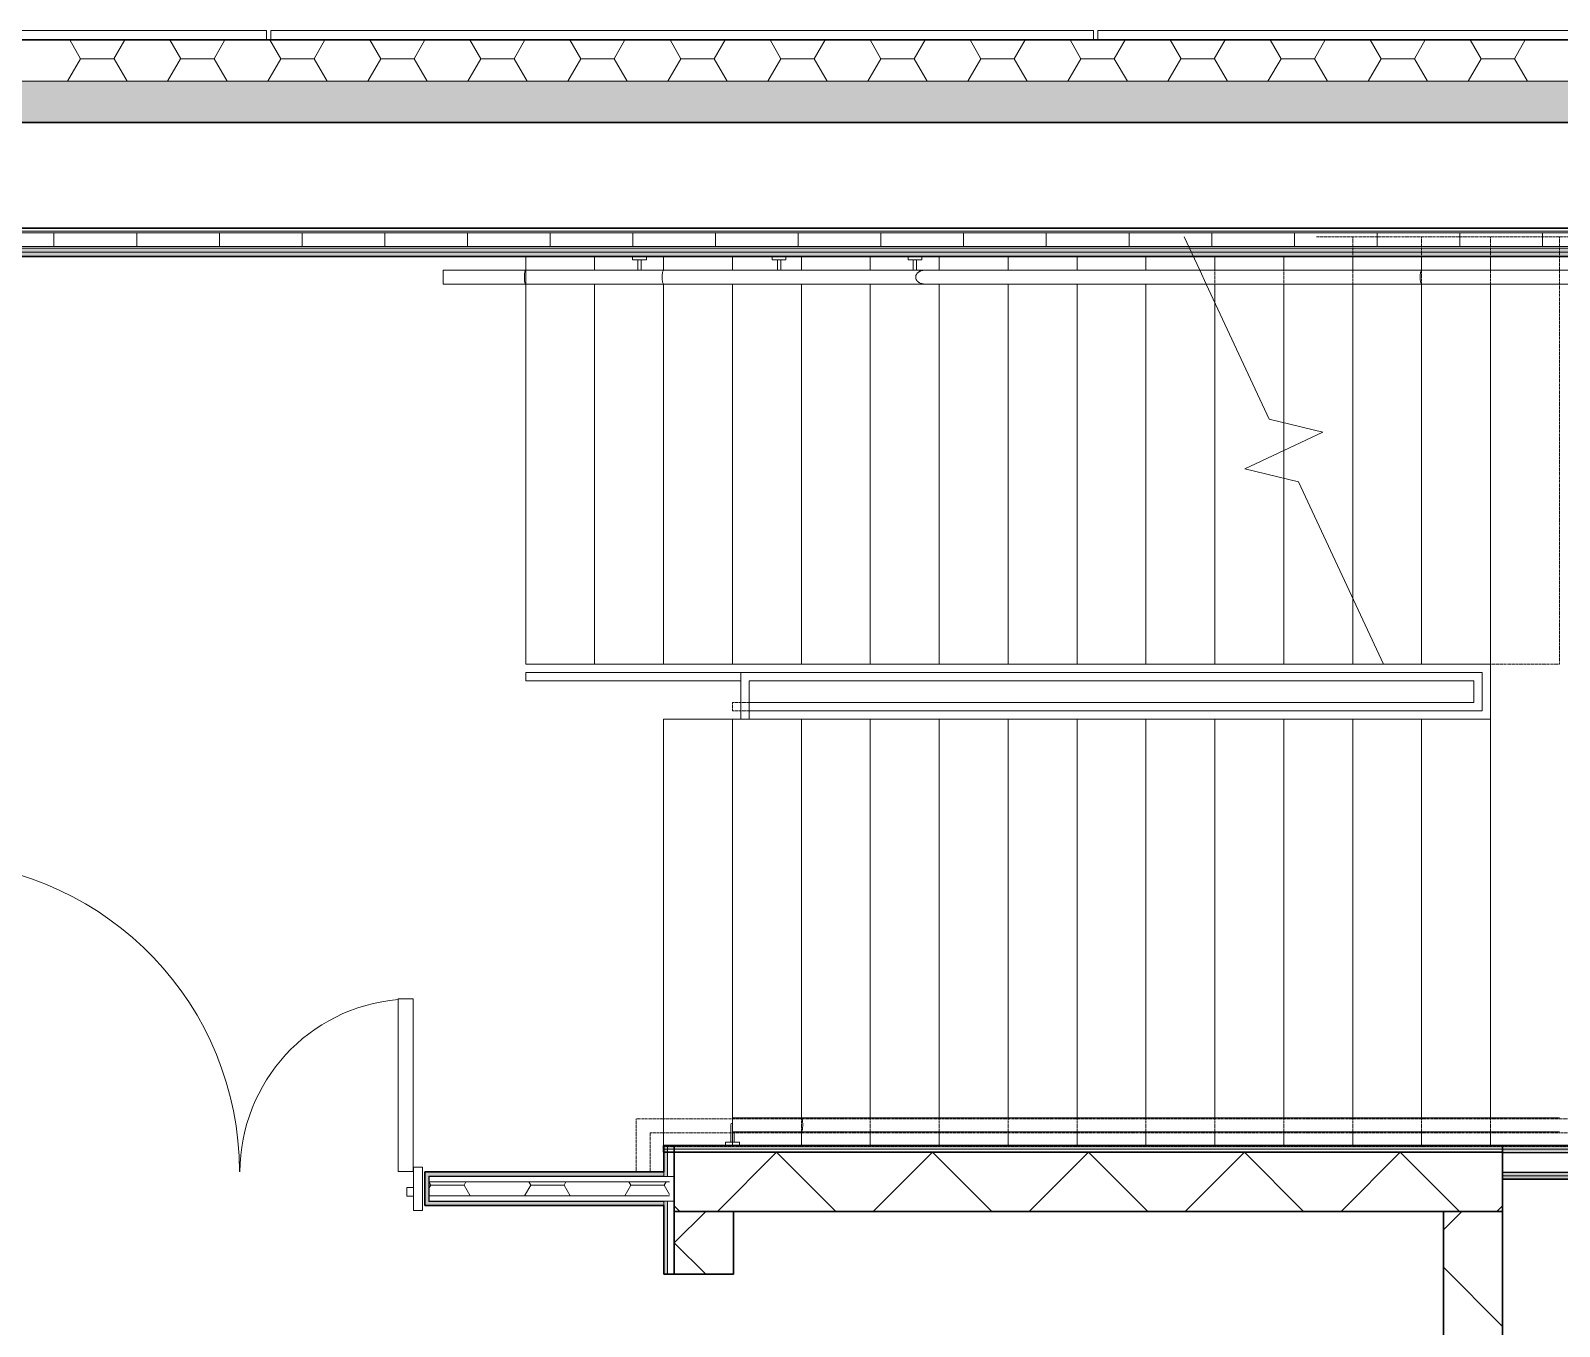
# Model space of a CAD drawing. Header units: millimetres. Extents: x 155920 to 295199, y -4084 to 97293.
# Drawn here: x 211687 to 217233, y 29981 to 34681 of the extents above; entities that cross this region are included whole.
import ezdxf

# ---------------------------------------------------------------- set-up
doc = ezdxf.new("R2010")
doc.units = ezdxf.units.MM
doc.header["$MEASUREMENT"] = 0
doc.linetypes.add('Overhead', pattern=[3.96875, 2.38125, -1.5875])
doc.linetypes.add('Overhead_2_', pattern=[4, 2.5, -1.5])
for name, color, linetype, lineweight in [('A-DOOR', 4, 'CONTINUOUS', 9), ('A-DOOR-FRAM', 4, 'CONTINUOUS', 18), ('A-FLOR-HRAL', 7, 'CONTINUOUS', 9), ('A-FLOR-HRAL-MBND', 7, 'Overhead_2_', 9), ('A-GLAZ-CURT', 7, 'CONTINUOUS', 9), ('A-WALL', 7, 'CONTINUOUS', 9), ('A-WALL-PATT', 7, 'CONTINUOUS', 25), ('I-WALL', 7, 'CONTINUOUS', 9), ('S-STRS', 7, 'CONTINUOUS', 9), ('S-STRS-MBND', 7, 'Overhead_2_', 9)]:
    doc.layers.add(name, color=color, linetype=linetype, lineweight=lineweight)

msp = doc.modelspace()

# ---------------------------------------------------------------- hatches: boundary and pattern name
at = {"layer": 'A-WALL-PATT', "lineweight": 9}
h = msp.add_hatch(color=256, dxfattribs=at)
h.paths.add_polyline_path([(230738.8, 34347.3), (230990.8, 34347.3), (230990.8, 34497.3), (229692.8, 34497.3), (229692.8, 34347.3), (230298.1, 34347.3)], flags=0)
h.paths.add_polyline_path([(220908.8, 34347.3), (220908.8, 34497.3), (202317.8, 34497.3), (202317.8, 34347.3), (220879.3, 34347.3)], flags=0)
h.paths.add_polyline_path([(199908.8, 34347.3), (199908.8, 34497.3), (197442.8, 34497.3), (197442.8, 34347.3), (199799.2, 34347.3)], flags=0)
h.paths.add_polyline_path([(194658.8, 34347.3), (194658.8, 34497.3), (192497.8, 34497.3), (192512, 34491.5), (192517.8, 34477.3), (192517.8, 34367.3), (192512, 34353.2), (192497.8, 34347.3), (194417.1, 34347.3)], flags=0)
h.paths.add_polyline_path([(192423.7, 34347.3), (192435, 34348.5), (192423.7, 34353.2), (192417.8, 34367.3), (192417.8, 34347.3)], flags=0)
h.paths.add_polyline_path([(190803, 34347.3), (190808.8, 34347.3), (190808.8, 34367.3), (190803, 34353.2), (190788.8, 34347.3), (190798.8, 34347.3)], flags=0)
h.paths.add_polyline_path([(190718.8, 34347.3), (190728.8, 34347.3), (190714.7, 34353.2), (190708.8, 34367.3), (190708.8, 34477.3), (190714.7, 34491.5), (190728.8, 34497.3), (187318, 34497.3), (187318, 34347.3), (190714.7, 34347.3)], flags=0)
h.paths.add_polyline_path([(183652.8, 34347.3), (185283.8, 34347.3), (185283.8, 34497.3), (159942.8, 34497.3), (159942.8, 34347.3), (183432.8, 34347.3)], flags=0)
h.paths.add_polyline_path([(157908.7, 34347.3), (157908.7, 34497.3), (156603.8, 34497.3), (156603.8, 34347.3), (157340, 34347.3)], flags=0)
h.paths.add_polyline_path([(192442.8, 34357.3), (192497.8, 34357.3), (192504.9, 34360.3), (192507.8, 34367.3), (192507.8, 34477.3), (192504.9, 34484.4), (192497.8, 34487.3), (192442.8, 34487.3), (192442.8, 34437.3), (192427.8, 34437.3), (192427.8, 34367.3), (192430.8, 34360.3), (192437.8, 34357.3)], flags=0)
h.paths.add_polyline_path([(190728.8, 34357.3), (190788.8, 34357.3), (190795.9, 34360.3), (190798.8, 34367.3), (190798.8, 34437.3), (190783.8, 34437.3), (190783.8, 34487.3), (190728.8, 34487.3), (190721.8, 34484.4), (190718.8, 34477.3), (190718.8, 34367.3), (190721.8, 34360.3)], flags=0)
at = {"layer": 'A-WALL-PATT', "lineweight": 5}
for points in [[(218467.2, 33877.2), (218467.2, 33892.2), (210693.8, 33892.2), (210693.8, 33877.2), (218337.8, 33877.2)], [(218467.2, 33862.2), (218467.2, 33877.2), (210693.8, 33877.2), (210693.8, 33862.2), (218337.8, 33862.2)], [(215497.2, 30624.2), (217027.2, 30624.2), (217027.2, 30636.7), (213983.2, 30636.7), (213983.2, 30624.2), (215347.7, 30624.2)], [(213997.2, 30525.1), (213997.2, 30636.7), (213984.7, 30636.7), (213984.7, 30525.1)], [(217141.7, 30624.2), (218927.2, 30624.2), (218927.2, 30636.7), (217027.2, 30636.7), (217027.2, 30624.2)], [(218914.7, 30611.7), (218914.7, 30624.2), (217027.2, 30624.2), (217027.2, 30611.7), (218902.2, 30611.7)], [(218830.2, 30527.2), (218830.2, 30539.7), (217027.2, 30539.7), (217027.2, 30527.2), (218817.7, 30527.2)], [(213997.2, 30170.1), (213997.2, 30435.1), (213984.7, 30434.1), (213984.7, 30170.1)]]:
    msp.add_hatch(color=256, dxfattribs=at).paths.add_polyline_path(points, flags=0)
at = {"layer": 'A-WALL-PATT', "lineweight": 9}
h = msp.add_hatch(color=256, dxfattribs=at)
h.paths.add_polyline_path([(213131.6, 30480.1), (213131.6, 30526.1), (213984.7, 30526.1), (213984.7, 30541.1), (213116.6, 30541.1), (213116.6, 30480.1)], flags=0)
h.paths.add_polyline_path([(211276.6, 30480.1), (211276.6, 30541.1), (211231.6, 30541.1), (211231.6, 30526.1), (211261.6, 30526.1), (211261.6, 30480.1)], flags=0)
msp.add_hatch(color=256, dxfattribs=at).paths.add_polyline_path([(218817.7, 30514.7), (218817.7, 30527.2), (217027.2, 30527.2), (217027.2, 30514.7), (218805.2, 30514.7)], flags=0)
at = {"layer": 'A-WALL-PATT', "lineweight": 5}
h = msp.add_hatch(color=256, dxfattribs=at)
h.paths.add_polyline_path([(213984.7, 30419.1), (213984.7, 30434.1), (213131.6, 30435.1), (213131.6, 30480.1), (213116.6, 30480.1), (213116.6, 30419.1), (213553.6, 30419.1)], flags=0)
h.paths.add_polyline_path([(211231.6, 30419.1), (211276.6, 30419.1), (211276.6, 30480.1), (211261.6, 30480.1), (211261.6, 30434.1), (211231.6, 30434.1), (211231.6, 30431.6)], flags=0)

# ---------------------------------------------------------------- linework, layer by layer
at = {"layer": 'A-DOOR'}
for p, q in [((213020.6, 31169.1), (213020.6, 30543.1)), ((213074.6, 31169.1), (213020.6, 31169.1)), ((213074.6, 30543.1), (213074.6, 31169.1)), ((213074.6, 30543.1), (213020.6, 30543.1))]:
    msp.add_line(p, q, dxfattribs=at)
for centre, radius, start, end in [((211318.6, 30541.1), 1126, 0.1018, 87.2512), ((213074.6, 30541.1), 628, 94.9328, 180)]:
    msp.add_arc(centre, radius, start, end, dxfattribs=at)
at = {"layer": 'A-DOOR-FRAM', "lineweight": 20}
for p, q in [((213108.6, 30559.1), (213076.6, 30559.1)), ((213076.6, 30559.1), (213076.6, 30401.1)), ((213108.6, 30401.1), (213108.6, 30559.1)), ((213051.6, 30485.1), (213051.6, 30453.1)), ((213076.6, 30485.1), (213051.6, 30485.1)), ((213051.6, 30453.1), (213076.6, 30453.1)), ((213076.6, 30453.1), (213076.6, 30485.1)), ((213076.6, 30401.1), (213108.6, 30401.1))]:
    msp.add_line(p, q, dxfattribs=at)
at = {"layer": 'A-FLOR-HRAL'}
for p, q in [((213871.1, 33849.8), (213871.1, 33861.8)), ((213871.1, 33861.8), (213921.1, 33861.8)), ((213921.1, 33849.8), (213871.1, 33849.8)), ((213890.1, 33849.8), (213890.1, 33811.8)), ((213902.1, 33849.8), (213902.1, 33811.8)), ((213921.1, 33861.8), (213921.1, 33849.8)), ((214377.3, 33849.8), (214377.3, 33861.8)), ((214377.3, 33861.8), (214427.3, 33861.8)), ((214427.3, 33849.8), (214377.3, 33849.8)), ((214396.3, 33849.8), (214396.3, 33811.8)), ((214408.3, 33849.8), (214408.3, 33811.8)), ((214427.3, 33861.8), (214427.3, 33849.8)), ((214870, 33849.8), (214870, 33861.8)), ((214870, 33861.8), (214920, 33861.8)), ((214920, 33849.8), (214870, 33849.8)), ((214889, 33849.8), (214889, 33811.8)), ((214901, 33849.8), (214901, 33811.8)), ((214920, 33861.8), (214920, 33849.8)), ((213483.2, 33811.8), (213183.2, 33811.8)), ((213183.2, 33811.8), (213483.2, 33811.8)), ((213183.2, 33811.3), (213183.2, 33811.8)), ((213183.2, 33809.9), (213183.2, 33811.3)), ((213183.2, 33807.6), (213183.2, 33809.9)), ((213183.2, 33804.5), (213183.2, 33807.6)), ((213183.2, 33800.7), (213183.2, 33804.5)), ((213183.2, 33796.4), (213183.2, 33800.7)), ((213183.2, 33791.7), (213183.2, 33796.4)), ((213183.2, 33786.8), (213183.2, 33791.7)), ((213183.2, 33781.9), (213183.2, 33786.8)), ((213183.2, 33777.3), (213183.2, 33781.9)), ((213733.2, 33811.8), (213483.2, 33811.8)), ((213483.2, 33811.8), (213983.2, 33811.8)), ((213483.2, 33811.3), (213483.2, 33811.8)), ((213483.2, 33809.9), (213483.2, 33811.3)), ((213483.2, 33807.6), (213483.2, 33809.9)), ((213483.2, 33804.5), (213483.2, 33807.6)), ((213483.2, 33800.7), (213483.2, 33804.5)), ((213483.2, 33796.4), (213483.2, 33800.7)), ((213483.2, 33791.7), (213483.2, 33796.4)), ((213483.2, 33786.8), (213483.2, 33791.7)), ((213483.2, 33781.9), (213483.2, 33786.8)), ((213483.2, 33777.3), (213483.2, 33781.9)), ((213983.2, 33811.8), (213733.2, 33811.8)), ((214930.6, 33811.8), (213983.2, 33811.8)), ((213983.2, 33811.8), (215928.5, 33811.8)), ((216733.2, 33811.8), (215928.5, 33811.8)), ((215928.5, 33811.8), (216733.2, 33811.8)), ((215951.8, 33761.8), (215928.5, 33811.8)), ((217233.2, 33811.8), (216733.2, 33811.8)), ((216733.2, 33811.8), (218437.8, 33811.8)), ((213183.2, 33772.9), (213183.2, 33777.3)), ((213183.2, 33769.1), (213183.2, 33772.9)), ((213183.2, 33766), (213183.2, 33769.1)), ((213183.2, 33763.7), (213183.2, 33766)), ((213183.2, 33762.3), (213183.2, 33763.7)), ((213183.2, 33761.8), (213183.2, 33762.3)), ((213183.2, 33761.8), (213483.2, 33761.8)), ((213183.2, 33761.8), (213483.2, 33761.8)), ((213483.2, 33772.9), (213483.2, 33777.3)), ((213483.2, 33769.1), (213483.2, 33772.9)), ((213483.2, 33766), (213483.2, 33769.1)), ((213483.2, 33763.7), (213483.2, 33766)), ((213483.2, 33762.3), (213483.2, 33763.7)), ((213483.2, 33761.8), (213483.2, 33762.3)), ((213483.2, 33761.8), (213733.2, 33761.8)), ((213483.2, 33761.8), (213983.2, 33761.8)), ((213733.2, 33761.8), (213983.2, 33761.8)), ((213983.2, 33761.8), (214930.6, 33761.8)), ((213983.2, 33761.8), (215951.8, 33761.8)), ((215951.8, 33761.8), (216733.2, 33761.8)), ((215951.8, 33761.8), (216733.2, 33761.8)), ((216733.2, 33761.8), (217233.2, 33761.8)), ((216733.2, 33761.8), (218387.8, 33761.8)), ((213483.2, 32352.6), (214263.8, 32352.6)), ((213483.2, 32322.6), (213483.2, 32352.6)), ((214263.8, 32352.6), (214549, 32352.6)), ((214263.8, 32183.2), (214263.8, 32352.6)), ((214549, 32352.6), (216952.6, 32352.6)), ((214549, 32352.6), (216594.6, 32352.6)), ((216952.6, 32352.6), (216952.6, 32213.8)), ((213483.2, 32322.6), (214263.8, 32322.6)), ((214293.8, 32322.6), (214549, 32322.6)), ((214293.8, 32183.2), (214293.8, 32322.6)), ((214549, 32322.6), (216922.6, 32322.6)), ((214549, 32322.6), (216594.6, 32322.6)), ((216922.6, 32322.6), (216922.6, 32243.8)), ((216908.2, 32243.8), (214293.8, 32243.8)), ((216922.6, 32243.8), (216908.2, 32243.8)), ((214293.8, 32183.2), (214263.8, 32183.2)), ((216908.2, 32213.8), (214293.8, 32213.8)), ((216952.6, 32213.8), (216908.2, 32213.8)), ((214483.2, 30737.1), (214233.2, 30737.1)), ((214483.2, 30737.1), (214233.2, 30737.1)), ((214233.2, 30736.7), (214233.2, 30737.1)), ((214233.2, 30735.2), (214233.2, 30736.7)), ((214233.2, 30732.9), (214233.2, 30735.2)), ((214233.2, 30729.8), (214233.2, 30732.9)), ((214233.2, 30726), (214233.2, 30729.8)), ((217233.2, 30737.1), (214483.2, 30737.1)), ((217233.2, 30737.1), (214483.2, 30737.1)), ((214227.2, 30649.1), (214227.2, 30712.1)), ((214233.2, 30721.7), (214233.2, 30726)), ((214233.2, 30717), (214233.2, 30721.7)), ((214233.2, 30712.1), (214233.2, 30717)), ((214233.2, 30707.3), (214233.2, 30712.1)), ((214233.2, 30702.6), (214233.2, 30707.3)), ((214233.2, 30698.2), (214233.2, 30702.6)), ((214233.2, 30694.5), (214233.2, 30698.2)), ((214233.2, 30691.3), (214233.2, 30694.5)), ((214233.2, 30689), (214233.2, 30691.3)), ((214233.2, 30687.6), (214233.2, 30689)), ((214233.2, 30687.1), (214233.2, 30687.6)), ((214233.2, 30687.1), (214483.2, 30687.1)), ((214483.2, 30687.1), (214233.2, 30687.1)), ((214239.2, 30649.1), (214239.2, 30687.1)), ((214483.2, 30687.1), (217233.2, 30687.1)), ((217233.2, 30687.1), (214483.2, 30687.1)), ((214208.2, 30637.1), (214208.2, 30649.1)), ((214208.2, 30649.1), (214258.2, 30649.1)), ((214258.2, 30637.1), (214208.2, 30637.1)), ((214258.2, 30649.1), (214258.2, 30637.1))]:
    msp.add_line(p, q, dxfattribs=at)
at = {"layer": 'A-FLOR-HRAL', "linetype": 'Overhead'}
for p, q in [((215928.5, 33811.8), (216983.2, 33811.8)), ((216983.2, 33811.8), (218437.8, 33811.8)), ((215951.8, 33761.8), (216983.2, 33761.8)), ((216983.2, 33761.8), (218387.8, 33761.8)), ((213884.3, 30733.6), (213884.3, 30541.1)), ((213984.7, 30733.6), (213884.3, 30733.6)), ((217233.2, 30733.6), (213984.7, 30733.6)), ((218387.8, 30733.6), (217233.2, 30733.6)), ((213934.3, 30683.6), (213934.3, 30541.1)), ((213984.7, 30683.6), (213934.3, 30683.6)), ((217233.2, 30683.6), (213984.7, 30683.6)), ((218437.8, 30683.6), (217233.2, 30683.6)), ((213934.3, 30541.1), (213884.3, 30541.1))]:
    msp.add_line(p, q, dxfattribs=at)
at = {"layer": 'A-FLOR-HRAL'}
msp.add_arc((214233.2, 30712.1), 6, 90, 180, dxfattribs=at)
for points in [[(213478.3, 33786.8), (213478.3, 33790.1), (213478.5, 33796.6), (213479.6, 33805), (213481.3, 33810.5), (213482.6, 33811.8), (213483.2, 33811.8)], [(213978.2, 33786.8), (213978.2, 33790.1), (213978.4, 33796.6), (213979.5, 33805), (213981.2, 33810.5), (213982.6, 33811.8), (213983.2, 33811.8)], [(216728.3, 33786.8), (216728.3, 33790.1), (216728.5, 33796.6), (216729.6, 33805), (216731.3, 33810.5), (216732.6, 33811.8), (216733.2, 33811.8)], [(214488.2, 30712.1), (214488.2, 30708.9), (214487.9, 30702.3), (214486.8, 30694), (214485.2, 30688.4), (214483.9, 30687.1), (214483.2, 30687.1)]]:
    msp.add_open_spline(points, degree=3, dxfattribs=at)
for points, knots in [([(213483.2, 33761.8), (213482.9, 33761.8), (213482.3, 33762.1), (213481, 33764.1), (213479.6, 33768.7), (213478.5, 33777), (213478.3, 33783.6), (213478.3, 33786.8)], [0, 0, 0, 0, 0.125, 0.25, 0.5, 0.75, 1, 1, 1, 1]), ([(213983.2, 33761.8), (213982.9, 33761.8), (213982.2, 33762.1), (213981, 33764.1), (213979.6, 33768.7), (213978.4, 33777), (213978.2, 33783.6), (213978.2, 33786.8)], [0, 0, 0, 0, 0.125, 0.25, 0.5, 0.75, 1, 1, 1, 1]), ([(214930.6, 33811.8), (214928.4, 33811.8), (214924.1, 33811.5), (214918.8, 33810.3), (214914.8, 33808.8), (214911.8, 33807.4), (214909.5, 33806), (214907.7, 33804.7), (214906.3, 33803.6), (214904.6, 33802.1), (214903.2, 33800.6), (214902.2, 33799.3), (214901.3, 33798), (214900.2, 33796.2), (214899.2, 33794), (214898.2, 33790.9), (214897.9, 33788.5), (214897.9, 33786.8)], [0, 0, 0, 0, 0.142857, 0.285714, 0.357143, 0.428571, 0.5, 0.535714, 0.571429, 0.625, 0.678571, 0.705357, 0.732143, 0.785714, 0.839286, 0.892857, 1, 1, 1, 1]), ([(214897.9, 33786.8), (214897.9, 33785.7), (214898.1, 33784.1), (214898.5, 33781.9), (214899.1, 33779.9), (214900, 33777.9), (214901.1, 33776), (214902, 33774.6), (214903, 33773.4), (214904.1, 33772.2), (214905.3, 33771), (214906.5, 33769.9), (214907.7, 33768.9), (214909.1, 33768), (214910.5, 33767.1), (214912.8, 33765.8), (214915.5, 33764.6), (214918.6, 33763.5), (214923.3, 33762.3), (214927.3, 33761.8), (214930.6, 33761.8)], [0, 0, 0, 0, 0.071429, 0.107143, 0.142857, 0.214286, 0.25, 0.285714, 0.321429, 0.357143, 0.392857, 0.428571, 0.464286, 0.5, 0.535714, 0.571429, 0.678571, 0.732143, 0.785714, 1, 1, 1, 1]), ([(216733.2, 33761.8), (216732.9, 33761.8), (216732.3, 33762.1), (216731, 33764.1), (216729.6, 33768.7), (216728.5, 33777), (216728.3, 33783.6), (216728.3, 33786.8)], [0, 0, 0, 0, 0.125, 0.25, 0.5, 0.75, 1, 1, 1, 1]), ([(214483.2, 30737.1), (214483.6, 30737.1), (214484.2, 30736.8), (214485.5, 30734.9), (214486.8, 30730.3), (214487.9, 30721.9), (214488.2, 30715.4), (214488.2, 30712.1)], [0, 0, 0, 0, 0.125, 0.25, 0.5, 0.75, 1, 1, 1, 1])]:
    msp.add_open_spline(points, degree=3, knots=knots, dxfattribs=at)
at = {"layer": 'A-FLOR-HRAL-MBND', "linetype": 'Overhead'}
for p, q in [((216594.6, 32352.6), (216952.6, 32352.6)), ((216952.6, 32352.6), (216952.6, 32213.8)), ((216594.6, 32322.6), (216922.6, 32322.6)), ((216922.6, 32322.6), (216922.6, 32243.8)), ((214233.2, 32213.8), (214233.2, 32243.8)), ((216917.4, 32243.8), (214233.2, 32243.8)), ((216922.6, 32243.8), (216917.4, 32243.8)), ((216917.4, 32213.8), (214233.2, 32213.8)), ((216952.6, 32213.8), (216917.4, 32213.8))]:
    msp.add_line(p, q, dxfattribs=at)
at = {"layer": 'A-GLAZ-CURT', "lineweight": 20}
for p, q in [((212542.8, 34681.3), (209558.8, 34681.3)), ((212542.8, 34647.3), (212542.8, 34681.3)), ((215542.8, 34681.3), (212558.8, 34681.3)), ((212558.8, 34681.3), (212558.8, 34647.3)), ((215542.8, 34647.3), (215542.8, 34681.3)), ((218542.8, 34681.3), (215558.8, 34681.3)), ((215558.8, 34681.3), (215558.8, 34647.3)), ((209558.8, 34647.3), (212542.8, 34647.3)), ((212558.8, 34647.3), (215542.8, 34647.3)), ((215558.8, 34647.3), (218542.8, 34647.3))]:
    msp.add_line(p, q, dxfattribs=at)
at = {"layer": 'A-WALL', "lineweight": 30}
for p, q in [((220908.8, 34647.3), (202317.8, 34647.3)), ((204125.4, 34347.3), (218467.2, 34347.3)), ((213984.7, 30541.1), (213116.6, 30541.1)), ((213116.6, 30541.1), (213116.6, 30419.1)), ((214021.1, 30526.1), (214021.1, 30541.1)), ((214021.1, 30525.1), (214021.1, 30526.1)), ((214021.1, 30435.1), (214021.1, 30525.1)), ((213116.6, 30419.1), (213984.7, 30419.1)), ((214021.1, 30434.1), (214021.1, 30435.1)), ((214021.1, 30419.1), (214021.1, 30434.1))]:
    msp.add_line(p, q, dxfattribs=at)
at = {"layer": 'A-WALL'}
for p, q in [((202317.8, 34497.3), (220908.8, 34497.3)), ((210693.8, 33954.2), (218467.2, 33954.2)), ((210693.8, 33948.2), (218467.2, 33948.2)), ((210693.8, 33898.2), (218467.2, 33898.2)), ((210693.8, 33892.2), (218467.2, 33892.2)), ((210693.8, 33877.2), (218467.2, 33877.2)), ((217027.2, 30624.2), (213983.2, 30624.2)), ((213997.2, 30636.7), (213997.2, 30541.1)), ((218914.7, 30624.2), (217027.2, 30624.2)), ((218902.2, 30611.7), (217027.2, 30611.7)), ((218901.2, 30610.7), (217027.2, 30610.7)), ((213131.6, 30526.1), (213131.6, 30525.1)), ((213984.7, 30526.1), (213131.6, 30526.1)), ((213131.6, 30525.1), (213131.6, 30480.1)), ((213132.6, 30525.1), (213132.6, 30505.1)), ((213984.7, 30525.1), (213132.6, 30525.1)), ((213132.6, 30505.1), (213132.6, 30480.1)), ((214005.1, 30505.1), (213132.6, 30505.1)), ((213984.7, 30541.1), (213984.7, 30526.1)), ((213984.7, 30526.1), (213984.7, 30525.1)), ((213997.2, 30525.1), (213984.7, 30525.1)), ((213997.2, 30525.1), (213984.7, 30525.1)), ((213997.2, 30541.1), (213997.2, 30525.1)), ((214005.1, 30525.1), (213997.2, 30525.1)), ((214005.1, 30525.1), (213997.2, 30525.1)), ((214006.1, 30525.1), (214005.1, 30525.1)), ((218831.2, 30540.7), (217027.2, 30540.7)), ((218830.2, 30539.7), (217027.2, 30539.7)), ((218817.7, 30527.2), (217027.2, 30527.2)), ((213131.6, 30480.1), (213131.6, 30435.1)), ((213132.6, 30480.1), (213132.6, 30455.1)), ((214005.1, 30455.1), (213132.6, 30455.1)), ((213132.6, 30455.1), (213132.6, 30435.1)), ((213131.6, 30435.1), (213131.6, 30434.1)), ((213131.6, 30434.1), (213984.7, 30434.1)), ((213132.6, 30435.1), (213984.7, 30435.1)), ((213984.7, 30435.1), (213997.2, 30435.1)), ((213984.7, 30435.1), (213997.2, 30435.1)), ((213984.7, 30435.1), (213984.7, 30434.1)), ((213984.7, 30434.1), (213984.7, 30419.1)), ((213997.2, 30435.1), (214005.1, 30435.1)), ((213997.2, 30435.1), (214005.1, 30435.1)), ((213997.2, 30435.1), (213997.2, 30419.1)), ((213997.2, 30419.1), (213997.2, 30170.1))]:
    msp.add_line(p, q, dxfattribs=at)
at = {"layer": 'A-WALL-PATT', "linetype": 'Continuous', "lineweight": 9}
for p, q in [((211868.5, 34579.2), (211829.2, 34647.3)), ((211989.4, 34579.1), (212028.7, 34647.3)), ((212231.4, 34579.2), (212192.1, 34647.3)), ((212352.3, 34579.1), (212391.6, 34647.3)), ((212594.3, 34579.2), (212555, 34647.3)), ((212715.2, 34579.1), (212754.5, 34647.3)), ((212957.2, 34579.2), (212917.9, 34647.3)), ((213078.1, 34579.1), (213117.5, 34647.3)), ((213320.1, 34579.2), (213280.8, 34647.3)), ((213441, 34579.1), (213480.4, 34647.3)), ((213683, 34579.2), (213643.7, 34647.3)), ((213803.9, 34579.1), (213843.3, 34647.3)), ((214045.9, 34579.2), (214006.6, 34647.3)), ((214166.8, 34579.1), (214206.2, 34647.3)), ((214408.8, 34579.2), (214369.5, 34647.3)), ((214529.7, 34579.1), (214569.1, 34647.3)), ((214771.7, 34579.2), (214732.4, 34647.3)), ((214892.6, 34579.1), (214932, 34647.3)), ((215134.6, 34579.2), (215095.3, 34647.3)), ((215255.5, 34579.1), (215294.9, 34647.3)), ((215497.5, 34579.2), (215458.2, 34647.3)), ((215618.4, 34579.1), (215657.8, 34647.3)), ((215860.4, 34579.2), (215821.1, 34647.3)), ((215981.3, 34579.1), (216020.7, 34647.3)), ((216223.3, 34579.2), (216184, 34647.3)), ((216344.2, 34579.1), (216383.6, 34647.3)), ((216586.2, 34579.2), (216546.9, 34647.3)), ((216707.1, 34579.1), (216746.5, 34647.3)), ((216949.1, 34579.2), (216909.8, 34647.3)), ((217070, 34579.1), (217109.4, 34647.3)), ((211821.2, 34497.3), (211868.4, 34579.1)), ((211868.3, 34579.3), (211989.3, 34579.3)), ((211868.4, 34579.1), (211868.4, 34579.1)), ((211868.4, 34579.1), (211868.4, 34579.1)), ((212036.8, 34497.3), (211989.5, 34579.2)), ((212184.1, 34497.3), (212231.3, 34579.1)), ((212231.2, 34579.3), (212352.2, 34579.3)), ((212231.3, 34579.1), (212231.3, 34579.1)), ((212231.3, 34579.1), (212231.3, 34579.1)), ((212399.7, 34497.3), (212352.4, 34579.2)), ((212547, 34497.3), (212594.2, 34579.1)), ((212594.1, 34579.3), (212715.1, 34579.3)), ((212594.2, 34579.1), (212594.2, 34579.1)), ((212594.2, 34579.1), (212594.2, 34579.1)), ((212762.6, 34497.3), (212715.3, 34579.2)), ((212909.9, 34497.3), (212957.1, 34579.1)), ((212957.1, 34579.3), (213078, 34579.3)), ((212957.1, 34579.1), (212957.1, 34579.1)), ((212957.1, 34579.1), (212957.1, 34579.1)), ((213125.5, 34497.3), (213078.2, 34579.2)), ((213272.8, 34497.3), (213320, 34579.1)), ((213320, 34579.3), (213440.9, 34579.3)), ((213320, 34579.1), (213320, 34579.1)), ((213320, 34579.1), (213320, 34579.1)), ((213488.4, 34497.3), (213441.1, 34579.2)), ((213635.7, 34497.3), (213682.9, 34579.1)), ((213682.9, 34579.3), (213803.8, 34579.3)), ((213682.9, 34579.1), (213682.9, 34579.1)), ((213682.9, 34579.1), (213682.9, 34579.1)), ((213851.3, 34497.3), (213804, 34579.2)), ((213998.6, 34497.3), (214045.8, 34579.1)), ((214045.8, 34579.3), (214166.7, 34579.3)), ((214045.8, 34579.1), (214045.8, 34579.1)), ((214045.8, 34579.1), (214045.8, 34579.1)), ((214214.2, 34497.3), (214166.9, 34579.2)), ((214361.5, 34497.3), (214408.7, 34579.1)), ((214408.7, 34579.3), (214529.6, 34579.3)), ((214408.7, 34579.1), (214408.7, 34579.1)), ((214408.7, 34579.1), (214408.7, 34579.1)), ((214577.1, 34497.3), (214529.8, 34579.2)), ((214724.4, 34497.3), (214771.6, 34579.1)), ((214771.6, 34579.3), (214892.5, 34579.3)), ((214771.6, 34579.1), (214771.6, 34579.1)), ((214771.6, 34579.1), (214771.6, 34579.1)), ((214940, 34497.3), (214892.7, 34579.2)), ((215087.3, 34497.3), (215134.5, 34579.1)), ((215134.5, 34579.3), (215255.4, 34579.3)), ((215134.5, 34579.1), (215134.5, 34579.1)), ((215134.5, 34579.1), (215134.5, 34579.1)), ((215302.9, 34497.3), (215255.6, 34579.2)), ((215450.2, 34497.3), (215497.4, 34579.1)), ((215497.4, 34579.3), (215618.3, 34579.3)), ((215497.4, 34579.1), (215497.4, 34579.1)), ((215497.4, 34579.1), (215497.4, 34579.1)), ((215665.8, 34497.3), (215618.5, 34579.2)), ((215813.1, 34497.3), (215860.3, 34579.1)), ((215860.3, 34579.3), (215981.2, 34579.3)), ((215860.3, 34579.1), (215860.3, 34579.1)), ((215860.3, 34579.1), (215860.3, 34579.1)), ((216028.7, 34497.3), (215981.4, 34579.2)), ((216176, 34497.3), (216223.2, 34579.1)), ((216223.2, 34579.3), (216344.1, 34579.3)), ((216223.2, 34579.1), (216223.2, 34579.1)), ((216223.2, 34579.1), (216223.2, 34579.1)), ((216391.6, 34497.3), (216344.3, 34579.2)), ((216538.9, 34497.3), (216586.1, 34579.1)), ((216586.1, 34579.3), (216707, 34579.3)), ((216586.1, 34579.1), (216586.1, 34579.1)), ((216586.1, 34579.1), (216586.1, 34579.1)), ((216754.5, 34497.3), (216707.2, 34579.2)), ((216901.8, 34497.3), (216949, 34579.1)), ((216949, 34579.3), (217069.9, 34579.3)), ((216949, 34579.1), (216949, 34579.1)), ((216949, 34579.1), (216949, 34579.1)), ((217117.4, 34497.3), (217070.1, 34579.2)), ((211771.8, 33898.2), (211771.8, 33948.2)), ((212071.8, 33898.2), (212071.8, 33948.2)), ((212371.8, 33898.2), (212371.8, 33948.2)), ((212671.8, 33898.2), (212671.8, 33948.2)), ((212971.8, 33898.2), (212971.8, 33948.2)), ((213271.8, 33898.2), (213271.8, 33948.2)), ((213571.8, 33898.2), (213571.8, 33948.2)), ((213871.8, 33898.2), (213871.8, 33948.2)), ((214171.8, 33898.2), (214171.8, 33948.2)), ((214471.8, 33898.2), (214471.8, 33948.2)), ((214771.8, 33898.2), (214771.8, 33948.2)), ((215071.8, 33898.2), (215071.8, 33948.2)), ((215371.8, 33898.2), (215371.8, 33948.2)), ((215671.8, 33898.2), (215671.8, 33948.2)), ((215971.8, 33898.2), (215971.8, 33948.2)), ((216271.8, 33898.2), (216271.8, 33948.2)), ((216571.8, 33898.2), (216571.8, 33948.2)), ((216871.8, 33898.2), (216871.8, 33948.2)), ((217171.8, 33898.2), (217171.8, 33948.2)), ((214393.3, 30613.2), (214178.3, 30398.2)), ((214393.3, 30613.2), (214608.3, 30398.2)), ((214959, 30613.2), (214744, 30398.2)), ((214959, 30613.2), (215174, 30398.2)), ((215524.7, 30613.2), (215309.7, 30398.2)), ((215524.7, 30613.2), (215739.7, 30398.2)), ((216090.3, 30613.2), (215875.3, 30398.2)), ((216090.3, 30613.2), (216305.3, 30398.2)), ((216656, 30613.2), (216441, 30398.2)), ((216656, 30613.2), (216871, 30398.2)), ((213259.5, 30493.5), (213266.3, 30505.1)), ((213501.5, 30493.6), (213494.9, 30505.1)), ((213622.4, 30493.5), (213629.2, 30505.1)), ((213864.4, 30493.6), (213857.8, 30505.1)), ((213985.3, 30493.5), (213992.1, 30505.1)), ((213138.6, 30493.6), (213132.6, 30504.1)), ((213132.6, 30483.1), (213138.6, 30493.5)), ((213138.5, 30493.6), (213259.5, 30493.6)), ((213138.6, 30493.5), (213138.6, 30493.5)), ((213138.6, 30493.5), (213138.6, 30493.5)), ((213281.8, 30455.1), (213259.6, 30493.6)), ((213479.3, 30455.1), (213501.5, 30493.5)), ((213501.4, 30493.6), (213622.4, 30493.6)), ((213501.5, 30493.5), (213501.5, 30493.5)), ((213501.5, 30493.5), (213501.5, 30493.5)), ((213644.7, 30455.1), (213622.5, 30493.6)), ((213842.2, 30455.1), (213864.4, 30493.5)), ((213864.3, 30493.6), (213985.3, 30493.6)), ((213864.4, 30493.5), (213864.4, 30493.5)), ((213864.4, 30493.5), (213864.4, 30493.5)), ((214005.1, 30459.5), (213985.4, 30493.6)), ((214022.2, 30418.7), (214042.6, 30398.2)), ((214022.2, 30284.2), (214136.2, 30398.2)), ((216878.9, 30398.2), (216812.2, 30331.5)), ((217027.2, 30418.7), (217006.7, 30398.2)), ((214022.2, 30284.2), (214136.2, 30170.1)), ((217027.2, 29980.8), (216812.2, 30195.8))]:
    msp.add_line(p, q, dxfattribs=at)
at = {"layer": 'I-WALL', "lineweight": 30}
for p, q in [((218467.2, 33964.2), (210693.8, 33964.2)), ((210693.8, 33862.2), (218467.2, 33862.2)), ((217027.2, 30636.7), (213983.2, 30636.7)), ((213983.2, 30636.7), (213983.2, 30613.2)), ((214022.2, 30636.7), (213984.7, 30636.7)), ((213984.7, 30636.7), (213984.7, 30541.1)), ((214022.2, 30541.1), (214022.2, 30636.7)), ((218927.2, 30636.7), (217027.2, 30636.7)), ((217027.2, 30636.7), (217027.2, 30514.7)), ((217027.2, 30613.2), (217027.2, 30636.7)), ((213983.2, 30613.2), (217027.2, 30613.2)), ((217027.2, 30613.2), (214022.2, 30613.2)), ((214022.2, 30613.2), (214022.2, 30398.2)), ((217027.2, 30398.2), (217027.2, 30613.2)), ((214021.1, 30541.1), (214022.2, 30541.1)), ((217027.2, 30514.7), (218805.2, 30514.7)), ((213984.7, 30419.1), (213984.7, 30170.1)), ((214022.2, 30419.1), (214021.1, 30419.1)), ((214022.2, 30170.1), (214022.2, 30419.1)), ((214237.2, 30398.2), (214022.2, 30398.2)), ((214022.2, 30398.2), (214022.2, 30170.1)), ((214022.2, 30398.2), (217027.2, 30398.2)), ((214237.2, 30170.1), (214237.2, 30398.2)), ((216812.2, 30398.2), (216812.2, 28647.1)), ((217027.2, 30398.2), (216812.2, 30398.2)), ((217027.2, 28509.3), (217027.2, 30398.2)), ((213984.7, 30170.1), (214022.2, 30170.1)), ((214022.2, 30170.1), (214237.2, 30170.1))]:
    msp.add_line(p, q, dxfattribs=at)
at = {"layer": 'I-WALL'}
for p, q in [((214021.1, 30525.1), (214006.1, 30525.1)), ((214005.1, 30435.1), (214021.1, 30435.1))]:
    msp.add_line(p, q, dxfattribs=at)
at = {"layer": 'S-STRS'}
for p, q in [((213483.2, 33862.2), (213483.2, 33811.8)), ((213733.2, 33862.2), (213733.2, 33811.8)), ((213983.2, 33862.2), (213983.2, 33811.8)), ((214233.2, 33862.2), (214233.2, 33811.8)), ((214483.2, 33862.2), (214483.2, 33811.8)), ((214733.2, 33862.2), (214733.2, 33811.8)), ((214983.2, 33862.2), (214983.2, 33811.8)), ((215233.2, 33862.2), (215233.2, 33811.8)), ((215483.2, 33862.2), (215483.2, 33811.8)), ((215733.2, 33862.2), (215733.2, 33811.8)), ((215983.2, 33862.2), (215983.2, 33811.8)), ((216233.2, 33862.2), (216233.2, 33811.8)), ((216483.2, 33862.2), (216483.2, 33811.8)), ((216733.2, 33862.2), (216733.2, 33811.8)), ((216983.2, 33862.2), (216983.2, 33811.8)), ((213483.2, 33761.8), (213483.2, 32383.2)), ((213733.2, 33761.8), (213733.2, 32383.2)), ((213983.2, 33761.8), (213983.2, 32383.2)), ((214233.2, 33761.8), (214233.2, 32383.2)), ((214483.2, 33761.8), (214483.2, 32383.2)), ((214733.2, 33761.8), (214733.2, 32383.2)), ((214983.2, 33761.8), (214983.2, 32383.2)), ((215233.2, 33761.8), (215233.2, 32383.2)), ((215483.2, 33761.8), (215483.2, 32383.2)), ((215733.2, 33761.8), (215733.2, 32383.2)), ((215983.2, 33761.8), (215983.2, 33694.4)), ((216233.2, 33761.8), (216233.2, 33258.7)), ((216483.2, 33761.8), (216483.2, 32622.1)), ((216733.2, 33761.8), (216733.2, 32383.2)), ((216983.2, 33761.8), (216983.2, 32383.2)), ((215983.2, 33694.4), (215983.2, 32383.2)), ((216233.2, 33258.7), (216233.2, 33158.2)), ((216233.2, 33158.2), (216233.2, 33057.8)), ((216233.2, 33057.8), (216233.2, 32383.2)), ((216483.2, 32622.1), (216483.2, 32383.2)), ((213483.2, 32383.2), (213733.2, 32383.2)), ((213733.2, 32383.2), (213983.2, 32383.2)), ((213983.2, 32383.2), (214233.2, 32383.2)), ((214233.2, 32383.2), (214483.2, 32383.2)), ((214483.2, 32383.2), (214733.2, 32383.2)), ((214733.2, 32383.2), (214983.2, 32383.2)), ((214983.2, 32383.2), (215233.2, 32383.2)), ((215233.2, 32383.2), (215483.2, 32383.2)), ((215483.2, 32383.2), (215733.2, 32383.2)), ((215733.2, 32383.2), (215983.2, 32383.2)), ((215983.2, 32383.2), (216233.2, 32383.2)), ((216233.2, 32383.2), (216483.2, 32383.2)), ((216483.2, 32383.2), (216594.6, 32383.2)), ((216594.6, 32383.2), (216733.2, 32383.2)), ((216733.2, 32383.2), (216983.2, 32383.2)), ((216983.2, 32383.2), (216983.2, 32183.2)), ((213983.2, 30636.7), (213983.2, 32183.2)), ((214233.2, 32183.2), (213983.2, 32183.2)), ((214263.8, 32183.2), (214233.2, 32183.2)), ((214233.2, 30737.1), (214233.2, 32183.2)), ((214483.2, 32183.2), (214293.8, 32183.2)), ((214733.2, 32183.2), (214483.2, 32183.2)), ((214483.2, 30737.1), (214483.2, 32183.2)), ((214983.2, 32183.2), (214733.2, 32183.2)), ((214733.2, 30737.1), (214733.2, 32183.2)), ((215233.2, 32183.2), (214983.2, 32183.2)), ((214983.2, 30737.1), (214983.2, 32183.2)), ((215483.2, 32183.2), (215233.2, 32183.2)), ((215233.2, 30737.1), (215233.2, 32183.2)), ((215733.2, 32183.2), (215483.2, 32183.2)), ((215483.2, 30737.1), (215483.2, 32183.2)), ((215983.2, 32183.2), (215733.2, 32183.2)), ((215733.2, 30737.1), (215733.2, 32183.2)), ((216233.2, 32183.2), (215983.2, 32183.2)), ((215983.2, 30737.1), (215983.2, 32183.2)), ((216483.2, 32183.2), (216233.2, 32183.2)), ((216233.2, 30737.1), (216233.2, 32183.2)), ((216733.2, 32183.2), (216483.2, 32183.2)), ((216483.2, 30737.1), (216483.2, 32183.2)), ((216983.2, 32183.2), (216733.2, 32183.2)), ((216733.2, 30737.1), (216733.2, 32183.2)), ((216983.2, 30737.1), (216983.2, 32183.2)), ((214233.2, 30636.7), (214233.2, 30687.1)), ((214483.2, 30636.7), (214483.2, 30687.1)), ((214733.2, 30636.7), (214733.2, 30687.1)), ((214983.2, 30636.7), (214983.2, 30687.1)), ((215233.2, 30636.7), (215233.2, 30687.1)), ((215483.2, 30636.7), (215483.2, 30687.1)), ((215733.2, 30636.7), (215733.2, 30687.1)), ((215983.2, 30636.7), (215983.2, 30687.1)), ((216233.2, 30636.7), (216233.2, 30687.1)), ((216483.2, 30636.7), (216483.2, 30687.1)), ((216733.2, 30636.7), (216733.2, 30687.1)), ((216983.2, 30636.7), (216983.2, 30687.1))]:
    msp.add_line(p, q, dxfattribs=at)
at = {"layer": 'S-STRS', "linetype": 'Overhead'}
for p, q in [((213483.2, 33862.2), (213483.2, 33811.8)), ((213733.2, 33862.2), (213733.2, 33811.8)), ((213983.2, 33862.2), (213983.2, 33811.8)), ((214233.2, 33862.2), (214233.2, 33811.8)), ((214483.2, 33862.2), (214483.2, 33811.8)), ((214733.2, 33862.2), (214733.2, 33811.8)), ((214983.2, 33862.2), (214983.2, 33811.8)), ((215233.2, 33862.2), (215233.2, 33811.8)), ((215483.2, 33862.2), (215483.2, 33811.8)), ((215733.2, 33862.2), (215733.2, 33811.8)), ((215983.2, 33862.2), (215983.2, 33811.8)), ((216233.2, 33862.2), (216233.2, 33811.8)), ((216483.2, 33862.2), (216483.2, 33811.8)), ((216733.2, 33862.2), (216733.2, 33811.8)), ((213483.2, 33761.8), (213483.2, 32383.2)), ((213733.2, 33761.8), (213733.2, 32383.2)), ((213983.2, 33761.8), (213983.2, 32383.2)), ((214233.2, 33761.8), (214233.2, 32383.2)), ((214483.2, 33761.8), (214483.2, 32383.2)), ((214733.2, 33761.8), (214733.2, 32383.2)), ((214983.2, 33761.8), (214983.2, 32383.2)), ((215233.2, 33761.8), (215233.2, 32383.2)), ((215483.2, 33761.8), (215483.2, 32383.2)), ((215733.2, 33761.8), (215733.2, 32383.2)), ((215983.2, 33761.8), (215983.2, 33694.4)), ((216233.2, 33761.8), (216233.2, 33258.7)), ((216483.2, 33761.8), (216483.2, 32622.1)), ((216733.2, 33761.8), (216733.2, 32383.2)), ((215983.2, 33694.4), (215983.2, 32383.2)), ((216233.2, 33258.7), (216233.2, 33158.2)), ((216233.2, 33158.2), (216233.2, 33057.8)), ((216233.2, 33057.8), (216233.2, 32383.2)), ((216483.2, 32622.1), (216483.2, 32383.2)), ((214233.2, 30737.1), (214233.2, 32183.2)), ((214483.2, 30737.1), (214483.2, 32183.2)), ((214733.2, 30737.1), (214733.2, 32183.2)), ((214983.2, 30737.1), (214983.2, 32183.2)), ((215233.2, 30737.1), (215233.2, 32183.2)), ((215483.2, 30737.1), (215483.2, 32183.2)), ((215733.2, 30737.1), (215733.2, 32183.2)), ((215983.2, 30737.1), (215983.2, 32183.2)), ((216233.2, 30737.1), (216233.2, 32183.2)), ((216483.2, 30737.1), (216483.2, 32183.2)), ((216733.2, 30737.1), (216733.2, 32183.2)), ((216983.2, 30737.1), (216983.2, 32183.2)), ((214233.2, 30636.7), (214233.2, 30687.1)), ((214483.2, 30636.7), (214483.2, 30687.1)), ((214733.2, 30636.7), (214733.2, 30687.1)), ((214983.2, 30636.7), (214983.2, 30687.1)), ((215233.2, 30636.7), (215233.2, 30687.1)), ((215483.2, 30636.7), (215483.2, 30687.1)), ((215733.2, 30636.7), (215733.2, 30687.1)), ((215983.2, 30636.7), (215983.2, 30687.1)), ((216233.2, 30636.7), (216233.2, 30687.1)), ((216483.2, 30636.7), (216483.2, 30687.1)), ((216733.2, 30636.7), (216733.2, 30687.1)), ((216983.2, 30636.7), (216983.2, 30687.1))]:
    msp.add_line(p, q, dxfattribs=at)
at = {"layer": 'S-STRS-MBND', "linetype": 'Continuous'}
for p, q in [((215928.5, 33811.8), (215871.8, 33933.2)), ((216180.4, 33271.5), (215951.8, 33761.8)), ((216091.6, 33092.2), (216374.8, 33224.3)), ((216374.8, 33224.3), (216180.4, 33271.5)), ((216286.1, 33044.9), (216091.6, 33092.2)), ((216594.6, 32383.2), (216286.1, 33044.9))]:
    msp.add_line(p, q, dxfattribs=at)
at = {"layer": 'S-STRS-MBND', "linetype": 'Overhead'}
for p, q in [((216351.7, 33933.2), (217233.2, 33933.2)), ((216483.2, 33933.2), (216483.2, 32622.1)), ((216483.2, 33933.2), (216483.2, 32622.1)), ((216733.2, 33933.2), (216733.2, 32383.2)), ((216733.2, 33933.2), (216733.2, 32383.2)), ((216983.2, 33933.2), (216983.2, 32383.2)), ((216983.2, 33933.2), (216983.2, 32383.2)), ((218533.2, 33933.2), (217233.2, 33933.2)), ((217233.2, 33933.2), (217233.2, 32383.2)), ((215983.2, 33862.2), (215983.2, 33694.4)), ((215983.2, 33862.2), (215983.2, 33694.4)), ((216233.2, 33862.2), (216233.2, 33258.7)), ((216233.2, 33862.2), (216233.2, 33258.7)), ((216233.2, 33158.2), (216233.2, 33057.8)), ((216233.2, 33158.2), (216233.2, 33057.8)), ((216594.6, 32383.2), (217233.2, 32383.2)), ((216983.2, 32383.2), (216983.2, 32183.2)), ((213983.2, 30633.2), (213983.2, 32183.2)), ((216983.2, 32183.2), (213983.2, 32183.2)), ((214233.2, 30633.2), (214233.2, 32183.2)), ((214233.2, 30633.2), (214233.2, 32183.2)), ((214483.2, 30633.2), (214483.2, 32183.2)), ((214483.2, 30633.2), (214483.2, 32183.2)), ((214733.2, 30633.2), (214733.2, 32183.2)), ((214733.2, 30633.2), (214733.2, 32183.2)), ((214983.2, 30633.2), (214983.2, 32183.2)), ((214983.2, 30633.2), (214983.2, 32183.2)), ((215233.2, 30633.2), (215233.2, 32183.2)), ((215233.2, 30633.2), (215233.2, 32183.2)), ((215483.2, 30633.2), (215483.2, 32183.2)), ((215483.2, 30633.2), (215483.2, 32183.2)), ((215733.2, 30633.2), (215733.2, 32183.2)), ((215733.2, 30633.2), (215733.2, 32183.2)), ((215983.2, 30633.2), (215983.2, 32183.2)), ((215983.2, 30633.2), (215983.2, 32183.2)), ((216233.2, 30633.2), (216233.2, 32183.2)), ((216233.2, 30633.2), (216233.2, 32183.2)), ((216483.2, 30633.2), (216483.2, 32183.2)), ((216483.2, 30633.2), (216483.2, 32183.2)), ((216733.2, 30633.2), (216733.2, 32183.2)), ((216733.2, 30633.2), (216733.2, 32183.2)), ((216983.2, 30633.2), (216983.2, 32183.2)), ((216983.2, 30633.2), (216983.2, 32183.2)), ((216983.2, 30633.2), (213983.2, 30633.2)), ((216983.2, 30633.2), (218533.2, 30633.2))]:
    msp.add_line(p, q, dxfattribs=at)

doc.saveas('drawing.dxf')
